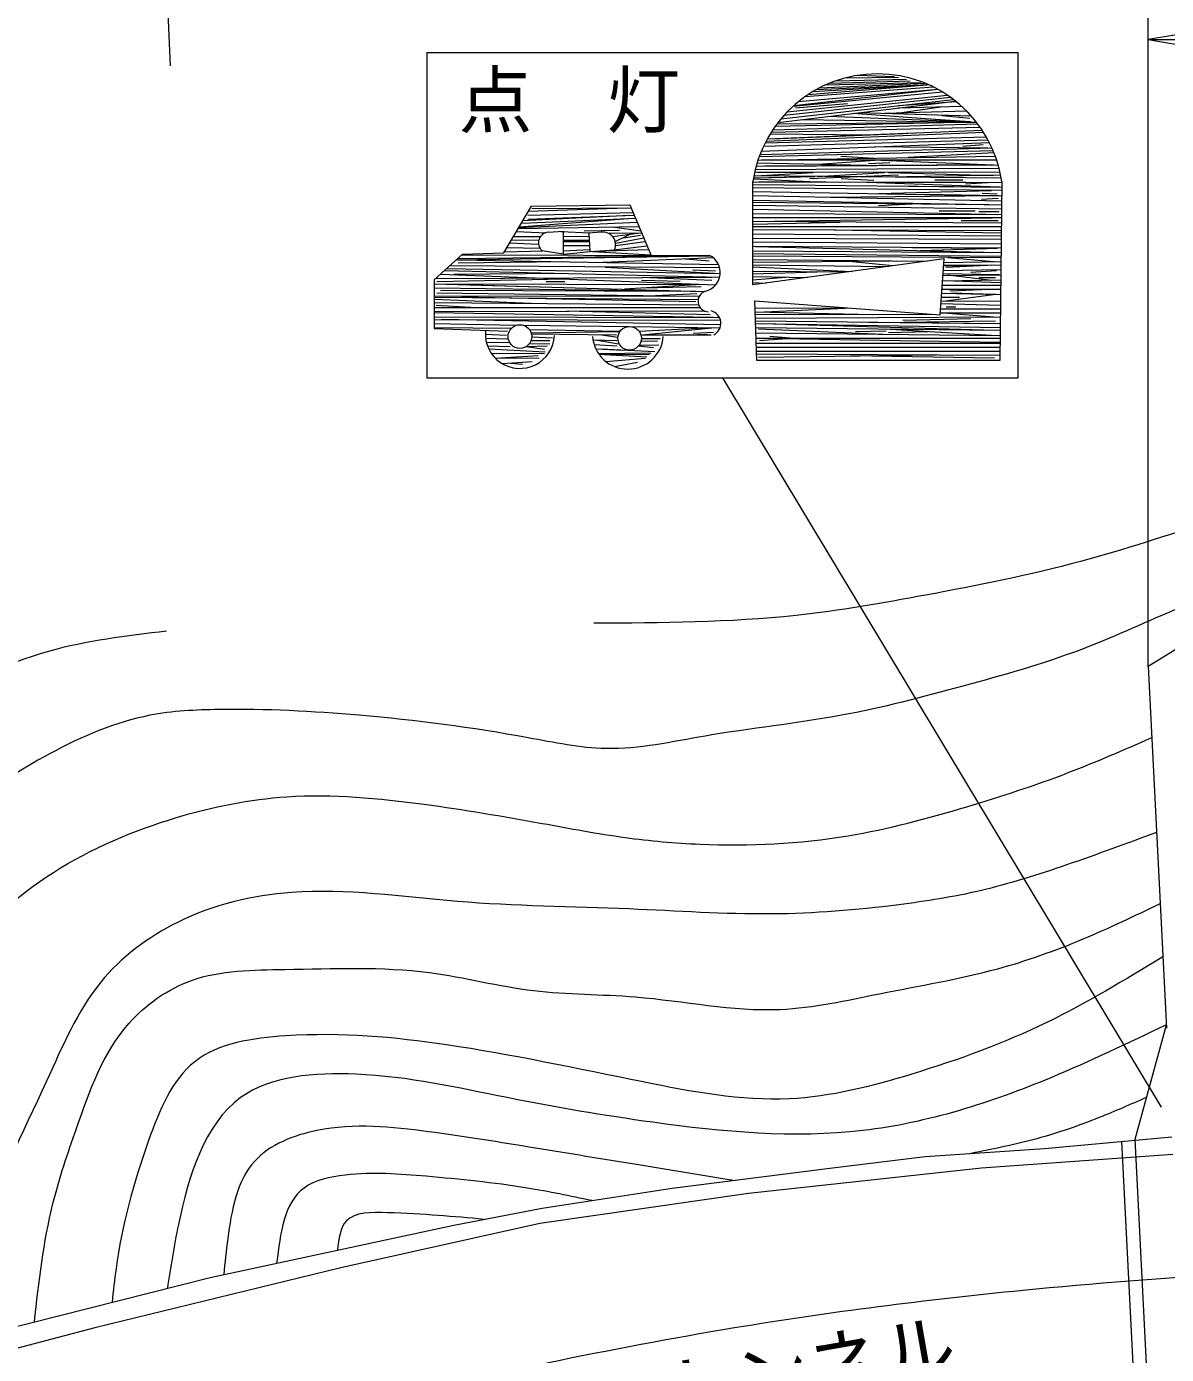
# Model space of a CAD drawing. Units: millimetres, scale not verified. Extents: x 40000 to 680000, y 20000 to 380000.
# Drawn here: x 72678 to 111222, y 295246 to 340149 of the extents above; entities that cross this region are included whole.
import ezdxf
from ezdxf.enums import TextEntityAlignment as Align

# ---------------------------------------------------------------- set-up
doc = ezdxf.new("R2010")
doc.units = ezdxf.units.MM
doc.header["$LTSCALE"] = 1000
for name, color, linetype, lineweight in [('M-BGD', 2, 'Continuous', 13), ('M-BMK', 3, 'Continuous', 13), ('M-STR-STR1', 1, 'Continuous', 13), ('M-TTL', 7, 'Continuous', 13), ('M-TTL-FRAM', 7, 'Continuous', 13), ('M-TTL-LINE', 7, 'Continuous', 13), ('M-TTL-TXT', 7, 'Continuous', 13)]:
    doc.layers.add(name, color=color, linetype=linetype, lineweight=lineweight)
doc.styles.add('ＭＳ ゴシック', font='')
doc.styles.get('ＭＳ ゴシック').set_extended_font_data('MS Gothic')

# ---------------------------------------------------------------- blocks, each defined once
blk = doc.blocks.new('open_arrow')
at = {"color": 0, "linetype": 'Continuous', "lineweight": -2}
blk.add_lwpolyline([(7.5, 1.25), (0, 0), (7.5, -1.25)], dxfattribs=at)

msp = doc.modelspace()

# ---------------------------------------------------------------- linework, layer by layer
at = {"layer": 'M-BGD'}
msp.add_open_spline([(83988, 293614), (88183, 294533), (92379, 295452), (96614, 296153), (99846, 296689), (103100, 297097), (106362, 297419), (108764, 297655), (111170, 297844), (113579, 297992), (118081, 298268), (122592, 298399), (127103, 298407), (132328, 298417), (137552, 298263), (142767, 297927), (146470, 297687), (150169, 297356), (153845, 296859), (156971, 296436), (160080, 295892), (163189, 295349)], degree=3, knots=[0, 0, 0, 0, 1, 1, 1, 2, 2, 2, 3, 3, 3, 4, 4, 4, 5, 5, 5, 6, 6, 6, 7, 7, 7, 7], dxfattribs=at)
at = {"layer": 'M-BMK'}
msp.add_line((77545, 338825), (76648, 359208), dxfattribs=at)
at = {"layer": 'M-TTL'}
for p, q in [((118253, 323241), (110601, 318505)), ((110601, 318505), (111224, 306284)), ((110165, 302524), (111219, 306396)), ((103062, 301939), (107103, 302213)), ((107103, 302213), (111404, 302604)), ((110190, 292954), (109718, 302451)), ((110640, 292988), (110165, 302524)), ((99844, 301540), (103062, 301939)), ((111433, 302005), (104973, 301542)), ((94506, 300866), (99844, 301540)), ((104973, 301542), (97092, 300690)), ((90116, 300193), (94506, 300866)), ((97092, 300690), (90030, 299675)), ((87123, 299619), (90116, 300193)), ((78891, 297848), (87123, 299619)), ((90030, 299675), (83307, 298175)), ((83307, 298175), (74988, 296144)), ((64037, 294103), (78891, 297848)), ((74988, 296144), (64226, 293332))]:
    msp.add_line(p, q, dxfattribs=at)
at = {"layer": 'M-TTL-FRAM'}
for points, knots in [([(112729, 323430), (111267, 322945), (109804, 322460), (108319, 322061), (106593, 321597), (104835, 321248), (103073, 320921), (101621, 320651), (100166, 320395), (98702, 320237), (96436, 319992), (94147, 319981), (91859, 319970)], [0, 0, 0, 0, 1, 1, 1, 2, 2, 2, 3, 3, 3, 4, 4, 4, 4]), ([(77414, 319704), (76062, 319542), (74710, 319379), (73422, 319020), (71922, 318602), (70510, 317916), (69088, 317157), (67932, 316539), (66769, 315872), (65971, 314914), (65028, 313782), (64594, 312243), (63957, 310847), (63362, 309545), (62590, 308367), (62018, 307084), (61751, 306485), (61528, 305864), (61305, 305243)], [0, 0, 0, 0, 1, 1, 1, 2, 2, 2, 3, 3, 3, 4, 4, 4, 5, 5, 5, 6, 6, 6, 6]), ([(111102, 308688), (109814, 307909), (108526, 307129), (107179, 306475), (105718, 305766), (104187, 305206), (102617, 304727), (101259, 304312), (99870, 303958), (98474, 303890), (96830, 303811), (95175, 304129), (93532, 304461), (91296, 304912), (89082, 305389), (86879, 305715), (85108, 305977), (83343, 306140), (81443, 306019), (80326, 305948), (79162, 305778), (78364, 305145), (77595, 304535), (77166, 303494), (76805, 302484), (76283, 301019), (75906, 299619), (75703, 298150), (75651, 297773), (75610, 297392), (75570, 297010)], [0, 0, 0, 0, 1, 1, 1, 2, 2, 2, 3, 3, 3, 4, 4, 4, 5, 5, 5, 6, 6, 6, 7, 7, 7, 8, 8, 8, 9, 9, 9, 10, 10, 10, 10])]:
    msp.add_open_spline(points, degree=3, knots=knots, dxfattribs=at)
at = {"layer": 'M-TTL-LINE'}
for points, knots in [([(117268, 323186), (116337, 322665), (115407, 322143), (114445, 321687), (113455, 321218), (112432, 320819), (111422, 320388), (110389, 319948), (109370, 319476), (108323, 319078), (107023, 318585), (105679, 318208), (104332, 317842), (102972, 317472), (101608, 317113), (100229, 316858), (98705, 316576), (97163, 316421), (95620, 316156), (94505, 315963), (93390, 315713), (92276, 315734), (91395, 315750), (90514, 315937), (89634, 316099), (87735, 316451), (85837, 316693), (83929, 316858), (82353, 316995), (80771, 317079), (79180, 317055), (78396, 317043), (77610, 317005), (76847, 316858), (75670, 316631), (74547, 316143), (73475, 315565), (72373, 314972), (71324, 314284), (70439, 313429), (69747, 312761), (69156, 311990), (68472, 311294), (67681, 310488), (66767, 309782), (66140, 308877), (65474, 307917), (65130, 306733), (64847, 305560), (64525, 304227), (64282, 302910), (64172, 301570), (64102, 300713), (64087, 299846), (64032, 298984), (63959, 297842), (63818, 296707), (63677, 295572)], [0, 0, 0, 0, 1, 1, 1, 2, 2, 2, 3, 3, 3, 4, 4, 4, 5, 5, 5, 6, 6, 6, 7, 7, 7, 8, 8, 8, 9, 9, 9, 10, 10, 10, 11, 11, 11, 12, 12, 12, 13, 13, 13, 14, 14, 14, 15, 15, 15, 16, 16, 16, 17, 17, 17, 18, 18, 18, 19, 19, 19, 19]), ([(66621, 294755), (67024, 296767), (67427, 298779), (67826, 300811), (68254, 302992), (68679, 305194), (69624, 307190), (69845, 307657), (70094, 308111), (70383, 308539), (71203, 309755), (72341, 310755), (73587, 311547), (74879, 312367), (76287, 312964), (77746, 313401), (78965, 313766), (80220, 314020), (81484, 314104), (83027, 314207), (84583, 314058), (86121, 313851), (87460, 313671), (88786, 313446), (90112, 313205), (91047, 313034), (91981, 312855), (92922, 312727), (93761, 312612), (94605, 312538), (95452, 312502), (97123, 312431), (98807, 312509), (100454, 312783), (101814, 313010), (103150, 313371), (104473, 313767), (105630, 314113), (106777, 314486), (107901, 314919), (108853, 315285), (109788, 315695), (110724, 316104)], [0, 0, 0, 0, 1, 1, 1, 2, 2, 2, 3, 3, 3, 4, 4, 4, 5, 5, 5, 6, 6, 6, 7, 7, 7, 8, 8, 8, 9, 9, 9, 10, 10, 10, 11, 11, 11, 12, 12, 12, 13, 13, 13, 14, 14, 14, 14]), ([(110887, 312899), (109876, 312524), (108866, 312150), (107845, 311799), (106883, 311469), (105912, 311160), (104922, 310928), (104016, 310716), (103094, 310569), (102168, 310451), (100741, 310268), (99305, 310153), (97868, 310141), (96266, 310128), (94664, 310243), (93063, 310310), (91123, 310391), (89184, 310404), (87245, 310563), (85375, 310717), (83504, 311008), (81635, 310869), (80309, 310770), (78983, 310455), (77778, 309857), (76784, 309364), (75873, 308678), (75185, 307833), (74386, 306852), (73888, 305655), (73352, 304482), (72543, 302716), (71648, 301005), (71138, 299170), (70829, 298055), (70662, 296893), (70495, 295731)], [0, 0, 0, 0, 1, 1, 1, 2, 2, 2, 3, 3, 3, 4, 4, 4, 5, 5, 5, 6, 6, 6, 7, 7, 7, 8, 8, 8, 9, 9, 9, 10, 10, 10, 11, 11, 11, 12, 12, 12, 12]), ([(72943, 296348), (73095, 297697), (73247, 299046), (73571, 300349), (73783, 301206), (74070, 302042), (74365, 302890), (74804, 304153), (75261, 305441), (76138, 306437), (76707, 307083), (77452, 307606), (78256, 307893), (79249, 308248), (80333, 308246), (81406, 308264), (83063, 308292), (84692, 308371), (86303, 308158), (87478, 308003), (88644, 307692), (89824, 307549), (90963, 307412), (92115, 307431), (93265, 307337), (94904, 307204), (96538, 306843), (98162, 306914), (99286, 306963), (100405, 307220), (101524, 307443), (102867, 307712), (104209, 307933), (105521, 308290), (106502, 308558), (107466, 308902), (108406, 309296), (109288, 309666), (110149, 310080), (111010, 310495)], [0, 0, 0, 0, 1, 1, 1, 2, 2, 2, 3, 3, 3, 4, 4, 4, 5, 5, 5, 6, 6, 6, 7, 7, 7, 8, 8, 8, 9, 9, 9, 10, 10, 10, 11, 11, 11, 12, 12, 12, 13, 13, 13, 13]), ([(111219, 306396), (109931, 305776), (108643, 305156), (107314, 304604), (105274, 303757), (103138, 303072), (100961, 302818), (98615, 302543), (96221, 302768), (93854, 303096), (92192, 303326), (90544, 303606), (88930, 303929), (87255, 304265), (85618, 304645), (83808, 304723), (82422, 304784), (80935, 304666), (79917, 303929), (78693, 303043), (78148, 301260), (77813, 299641), (77659, 298898), (77549, 298190), (77440, 297482)], [0, 0, 0, 0, 1, 1, 1, 2, 2, 2, 3, 3, 3, 4, 4, 4, 5, 5, 5, 6, 6, 6, 7, 7, 7, 8, 8, 8, 8]), ([(110538, 303932), (110009, 303700), (109479, 303468), (108942, 303254), (108254, 302980), (107552, 302735), (106838, 302540), (106107, 302340), (105362, 302192), (104618, 302044)], [0, 0, 0, 0, 1, 1, 1, 2, 2, 2, 3, 3, 3, 3]), ([(96567, 301126), (95477, 301307), (94388, 301488), (93298, 301666), (92160, 301853), (91022, 302037), (89883, 302222), (88680, 302418), (87477, 302615), (86270, 302778), (85024, 302946), (83774, 303076), (82498, 302818), (81705, 302657), (80902, 302346), (80394, 301785), (79792, 301121), (79602, 300106), (79480, 299165), (79426, 298749), (79386, 298347), (79345, 297945)], [0, 0, 0, 0, 1, 1, 1, 2, 2, 2, 3, 3, 3, 4, 4, 4, 5, 5, 5, 6, 6, 6, 7, 7, 7, 7]), ([(91787, 300449), (91062, 300600), (90338, 300752), (89605, 300872), (88473, 301058), (87322, 301169), (86191, 301269), (85289, 301349), (84400, 301421), (83451, 301309), (82946, 301249), (82424, 301138), (82061, 300872), (81387, 300379), (81261, 299355), (81134, 298330)], [0, 0, 0, 0, 1, 1, 1, 2, 2, 2, 3, 3, 3, 4, 4, 4, 5, 5, 5, 5]), ([(88141, 299814), (87127, 299907), (86112, 299999), (84880, 300038), (84346, 300055), (83771, 300062), (83491, 299760), (83286, 299540), (83238, 299156), (83189, 298773)], [0, 0, 0, 0, 1, 1, 1, 2, 2, 2, 3, 3, 3, 3])]:
    msp.add_open_spline(points, degree=3, knots=knots, dxfattribs=at)
at = {"layer": 'M-TTL-TXT'}
for p, q in [((110601, 318505), (110601, 348606)), ((110601, 339707), (132318, 339707)), ((86217, 339272), (86217, 328272)), ((86217, 339272), (106208, 339272)), ((106208, 328272), (106208, 339272)), ((99110, 337853), (103116, 338182)), ((99273, 337955), (103117, 338182)), ((99390, 338022), (103174, 338185)), ((99487, 338073), (103071, 338229)), ((99704, 338178), (102911, 338253)), ((99842, 338238), (102552, 338313)), ((100057, 338319), (102433, 338373)), ((100394, 338420), (102164, 338432)), ((100782, 338500), (102014, 338462)), ((98184, 337027), (104024, 337681)), ((98294, 337153), (103921, 337757)), ((98396, 337262), (103809, 337834)), ((98597, 337456), (103636, 337944)), ((98625, 337481), (103406, 338020)), ((98777, 337610), (103490, 338028)), ((99005, 337782), (103333, 338110)), ((98083, 336902), (104092, 337628)), ((98679, 337398), (100436, 337547)), ((104626, 337121), (100811, 337231)), ((104465, 337293), (101684, 337206)), ((104311, 337441), (102159, 337394)), ((104129, 337598), (102161, 337472)), ((103598, 337425), (102195, 337222)), ((97910, 336661), (104845, 336854)), ((104736, 336921), (97982, 336765)), ((98050, 336858), (104793, 336921)), ((98925, 337004), (104557, 336919)), ((104587, 336919), (99797, 337109)), ((104617, 336920), (100634, 337210)), ((104529, 337124), (102404, 337185)), ((104581, 336922), (102908, 337044)), ((104577, 337041), (103624, 337130)), ((97651, 336217), (105129, 336422)), ((97682, 336277), (105037, 336576)), ((97721, 336350), (104990, 336647)), ((97824, 336526), (101179, 336491)), ((97856, 336578), (104924, 336745)), ((97889, 336357), (102315, 336538)), ((97979, 336360), (102703, 336554)), ((105366, 335945), (97445, 335739)), ((97475, 335820), (105323, 336044)), ((97523, 335939), (105234, 336229)), ((105191, 336312), (97592, 336096)), ((105187, 336040), (101355, 336083)), ((105391, 335883), (102493, 335716)), ((105024, 336147), (104339, 336088)), ((110601, 318505), (110601, 336107)), ((97347, 335428), (105532, 335472)), ((97379, 335539), (101625, 335451)), ((97408, 335630), (105436, 335766)), ((105484, 335630), (97525, 335632)), ((105365, 335471), (97647, 335429)), ((99440, 335496), (101356, 335631)), ((100209, 335771), (101349, 335697)), ((101151, 335522), (101866, 335551)), ((101561, 335631), (105359, 335471)), ((97253, 335003), (99411, 334895)), ((97258, 335034), (99338, 335080)), ((105634, 335027), (97270, 335097)), ((105598, 335213), (97295, 335220)), ((97317, 335314), (105564, 335356)), ((97327, 335101), (99271, 335218)), ((97394, 335220), (99204, 335218)), ((97394, 335037), (99338, 335080)), ((99156, 335015), (102164, 335134)), ((99411, 335079), (101685, 335216)), ((100228, 335015), (101330, 334956)), ((105617, 335120), (101804, 335059)), ((101818, 335216), (105370, 335116)), ((97239, 331414), (97239, 334914)), ((97239, 334902), (105652, 334872)), ((97239, 334813), (105650, 334723)), ((105649, 334603), (97239, 334693)), ((97239, 334573), (105647, 334424)), ((97437, 334902), (99710, 334894)), ((101081, 334889), (105571, 334724)), ((104437, 334876), (101326, 334888)), ((101481, 334498), (105303, 334607)), ((101616, 334887), (105236, 334874)), ((101617, 334766), (105235, 334728)), ((104339, 334956), (103385, 334956)), ((104432, 334833), (105169, 334874)), ((105652, 334914), (105585, 328856)), ((89756, 334072), (93077, 334117)), ((93077, 334117), (93795, 332412)), ((105645, 334244), (97239, 334424)), ((97239, 334274), (105644, 334125)), ((97239, 334214), (105216, 334133)), ((105642, 333975), (97239, 334095)), ((105575, 334425), (99710, 334371)), ((101483, 334096), (102623, 334159)), ((105543, 334426), (103030, 334471)), ((105530, 334330), (104964, 334300)), ((105500, 334479), (104994, 334509)), ((88814, 332502), (89756, 334072)), ((89342, 333382), (93022, 333654)), ((89452, 333593), (93067, 333766)), ((89452, 333504), (93268, 333664)), ((89631, 333906), (92982, 334015)), ((89631, 333772), (93184, 333864)), ((89631, 333638), (93222, 333772)), ((89765, 333995), (93120, 334015)), ((97239, 333975), (105640, 333795)), ((97239, 333826), (105515, 333798)), ((105639, 333676), (97239, 333676)), ((97239, 333556), (105334, 333676)), ((103534, 333913), (104756, 333913)), ((105560, 333883), (104875, 333883)), ((89248, 333224), (90231, 333179)), ((89303, 333316), (93384, 333388)), ((89322, 333349), (93323, 333534)), ((90317, 333197), (90826, 333227)), ((90744, 333222), (91729, 333170)), ((90826, 333227), (90826, 332449)), ((92722, 333258), (91530, 333228)), ((92112, 333197), (91693, 333167)), ((92488, 333372), (93448, 333236)), ((97239, 333467), (100190, 333539)), ((105635, 333376), (97239, 333377)), ((97239, 333287), (105634, 333257)), ((105637, 333497), (97464, 333560)), ((105633, 333163), (99352, 333280)), ((104279, 333585), (105530, 333585)), ((89011, 332830), (89990, 332789)), ((89074, 332935), (89997, 332921)), ((89145, 333053), (90051, 333044)), ((90826, 333057), (91699, 333055)), ((90826, 332923), (91705, 332921)), ((90826, 332878), (91707, 332877)), ((90826, 332744), (91714, 332743)), ((91693, 333167), (91723, 332539)), ((92322, 333171), (93477, 333166)), ((92489, 333055), (93340, 333167)), ((92536, 332597), (93657, 332739)), ((92582, 332879), (93083, 333133)), ((92592, 332829), (93548, 332999)), ((92595, 332743), (93596, 332885)), ((93436, 333079), (92870, 332990)), ((97239, 333138), (105632, 333077)), ((97239, 332988), (105631, 332957)), ((97239, 332865), (105629, 332805)), ((87423, 332457), (86458, 331582)), ((87211, 332265), (95806, 332393)), ((87253, 332303), (95619, 332412)), ((87262, 332266), (95750, 332392)), ((87398, 332434), (95618, 332412)), ((87423, 332457), (88814, 332502)), ((88834, 332534), (90130, 332565)), ((88920, 332679), (90036, 332656)), ((90826, 332449), (90108, 332569)), ((90826, 332565), (91720, 332607)), ((90840, 332447), (91727, 332539)), ((91723, 332539), (92561, 332599)), ((91819, 332546), (93787, 332431)), ((91904, 332552), (93712, 332609)), ((95903, 332326), (92177, 332173)), ((93795, 332412), (95769, 332412)), ((95760, 332215), (94953, 332287)), ((105627, 332656), (97239, 332715)), ((97239, 332566), (105626, 332506)), ((97239, 332476), (105624, 332386)), ((105624, 332327), (97239, 332386)), ((103700, 332289), (97239, 331414)), ((97328, 332715), (105504, 332507)), ((102622, 332677), (105236, 332659)), ((102756, 332676), (105370, 332658)), ((102889, 332573), (105504, 332657)), ((103566, 330404), (103700, 332289)), ((103829, 332340), (105369, 332203)), ((86813, 331903), (96116, 331670)), ((86884, 331968), (96136, 331800)), ((86997, 332071), (96114, 331998)), ((87263, 332266), (96077, 332100)), ((87270, 332156), (90787, 332199)), ((92245, 332007), (95937, 331804)), ((95194, 331917), (95968, 331888)), ((97239, 332267), (103128, 332211)), ((97239, 332177), (101895, 332223)), ((97239, 332087), (101808, 332032)), ((97239, 332027), (100588, 331867)), ((97239, 331878), (100470, 331851)), ((97239, 331788), (99412, 331860)), ((101959, 332053), (100488, 332209)), ((103673, 331905), (105619, 331938)), ((103684, 332056), (105621, 332087)), ((103686, 332086), (105303, 332082)), ((103692, 332175), (105622, 332207)), ((103761, 332018), (105169, 332082)), ((105470, 331888), (104607, 331828)), ((86458, 331582), (86458, 329937)), ((86458, 331448), (95606, 331190)), ((86459, 331448), (95444, 331432)), ((86508, 331627), (95844, 331677)), ((86547, 331446), (95527, 331193)), ((86556, 331530), (90848, 331613)), ((86673, 331776), (95982, 331411)), ((90756, 331798), (87121, 331759)), ((90249, 331530), (90875, 331530)), ((95489, 331431), (92891, 331267)), ((94777, 331530), (93466, 331560)), ((95849, 331560), (93496, 331664)), ((97239, 331698), (99087, 331664)), ((97239, 331579), (98335, 331678)), ((97239, 331489), (97678, 331473)), ((103637, 331401), (105613, 331399)), ((103647, 331545), (105615, 331579)), ((103660, 331726), (105617, 331758)), ((105574, 331758), (103665, 331792)), ((105614, 331488), (103718, 331547)), ((103828, 331750), (105304, 331574)), ((105441, 331649), (104875, 331649)), ((86458, 331314), (95309, 331199)), ((86458, 331046), (95426, 331029)), ((86458, 331001), (95388, 330921)), ((86466, 330934), (89742, 330791)), ((86556, 331143), (95253, 331030)), ((86675, 331232), (94986, 331203)), ((95313, 330845), (87390, 330993)), ((95492, 331351), (93529, 331307)), ((95343, 331113), (93942, 331047)), ((103618, 331135), (105610, 331091)), ((103624, 330994), (104219, 330994)), ((103628, 331269), (105612, 331269)), ((103707, 331133), (105450, 331095)), ((103750, 330871), (105449, 331095)), ((103895, 331214), (105236, 331269)), ((103962, 331147), (105369, 331096)), ((86458, 330823), (95405, 330737)), ((86458, 330644), (95451, 330652)), ((86458, 330510), (95587, 330539)), ((86526, 330726), (87896, 330645)), ((95790, 330398), (90934, 330524)), ((97373, 328856), (97306, 330875)), ((97306, 330875), (103566, 330404)), ((97314, 330642), (100580, 330629)), ((97318, 330507), (101293, 330416)), ((97628, 330500), (100355, 330630)), ((103580, 330599), (105604, 330599)), ((103593, 330783), (105606, 330733)), ((103599, 330872), (105607, 330867)), ((103773, 330666), (104100, 330666)), ((95886, 330309), (86458, 330465)), ((86458, 330331), (96109, 330309)), ((86458, 330242), (96143, 330216)), ((86458, 330108), (89234, 330047)), ((96151, 330058), (86705, 330241)), ((89479, 330049), (93032, 330006)), ((97321, 330421), (103437, 330414)), ((97326, 330285), (105601, 330331)), ((97329, 330198), (105599, 330107)), ((97332, 330110), (105597, 329974)), ((97528, 330107), (105438, 329886)), ((101147, 330156), (105436, 330109)), ((102313, 330220), (104607, 330279)), ((105441, 330190), (102342, 330143)), ((103570, 330469), (105603, 330465)), ((103694, 330468), (105370, 330330)), ((103761, 330468), (105303, 330466)), ((86458, 329974), (89076, 329949)), ((86458, 329937), (88941, 329847)), ((88190, 329742), (88909, 329713)), ((88198, 329617), (88939, 329594)), ((89678, 329910), (92747, 329844)), ((89740, 329792), (92743, 329838)), ((89749, 329757), (92621, 329727)), ((89760, 329655), (90458, 329624)), ((92045, 329733), (92669, 329650)), ((93079, 330007), (96127, 329962)), ((93389, 329849), (95821, 329967)), ((93469, 329605), (94099, 329605)), ((93496, 329727), (95851, 329966)), ((93518, 329727), (95822, 329727)), ((95909, 329803), (95224, 329773)), ((95700, 329727), (95373, 329727)), ((97336, 329971), (105596, 329884)), ((97342, 329793), (105594, 329706)), ((97348, 329616), (105593, 329616)), ((97428, 329922), (101627, 329748)), ((97458, 329534), (98382, 329599)), ((97461, 329616), (105592, 329471)), ((97815, 329683), (98649, 329616)), ((100704, 329832), (101747, 329862)), ((101684, 329926), (105303, 329709)), ((101751, 329925), (103022, 329845)), ((101818, 329806), (103156, 329837)), ((88228, 329460), (89028, 329475)), ((88260, 329358), (89028, 329326)), ((88307, 329248), (90219, 329147)), ((89573, 329329), (90190, 329237)), ((89594, 329326), (90279, 329356)), ((89679, 329426), (90368, 329415)), ((89738, 329536), (90368, 329534)), ((91828, 329554), (92632, 329534)), ((91866, 329399), (92632, 329356)), ((91918, 329551), (92692, 329415)), ((91922, 329256), (92841, 329207)), ((92093, 329247), (93920, 329158)), ((93373, 329347), (93876, 329292)), ((93394, 329374), (94055, 329382)), ((93457, 329509), (94010, 329516)), ((97354, 329439), (105591, 329438)), ((97359, 329302), (105590, 329304)), ((97363, 329174), (105589, 329169)), ((88387, 329107), (90190, 329088)), ((88522, 328941), (90011, 328939)), ((88700, 328941), (89981, 329028)), ((88766, 328750), (89773, 328820)), ((89053, 328770), (89445, 328730)), ((92014, 329093), (93786, 329114)), ((92035, 329063), (93742, 329069)), ((92222, 329063), (93652, 328980)), ((92260, 328826), (93608, 328935)), ((92556, 328652), (93340, 328801)), ((97366, 329080), (105587, 329035)), ((105585, 328856), (97373, 328856)), ((97428, 328968), (103445, 329047)), ((105411, 328939), (100555, 329009)), ((86217, 328272), (106208, 328272)), ((111057, 303603), (96217, 328272))]:
    msp.add_line(p, q, dxfattribs=at)
for centre in [(89360, 329667), (93069, 329608)]:
    msp.add_circle(centre, 400, dxfattribs=at)
for centre, radius, start, end in [((101446, 334300), 4251, 8.294, 171.706), ((90347, 332838), 360, 94.7636, 228.3665), ((92166, 332770), 431, 336.6148, 97.125), ((95491, 331830), 645, 282.8609, 64.4587), ((95739, 330861), 356, 107.0454, 268.8697), ((95724, 330115), 431, 295.8043, 76.8761), ((89359, 329758), 1169, 175.6205, 357.0439), ((93010, 329764), 1200, 184.5942, 355.4058)]:
    msp.add_arc(centre, radius, start, end, dxfattribs=at)

# ---------------------------------------------------------------- block references
at = {"layer": 'M-TTL-TXT', "xscale": 193, "yscale": 193}
msp.add_blockref('open_arrow', (110601, 339707), dxfattribs=at)

# ---------------------------------------------------------------- texts
at = {"layer": 'M-STR-STR1', "style": 'ＭＳ ゴシック'}
msp.add_text('古泉城トンネル', height=1833, rotation=9.951, dxfattribs=at).set_placement((87068, 291152), align=Align.BOTTOM_LEFT)
at = {"layer": 'M-TTL-TXT', "style": 'ＭＳ ゴシック'}
msp.add_text('点\u3000灯', height=1833, dxfattribs=at).set_placement((87285, 336195), align=Align.BOTTOM_LEFT)

doc.saveas('drawing.dxf')
